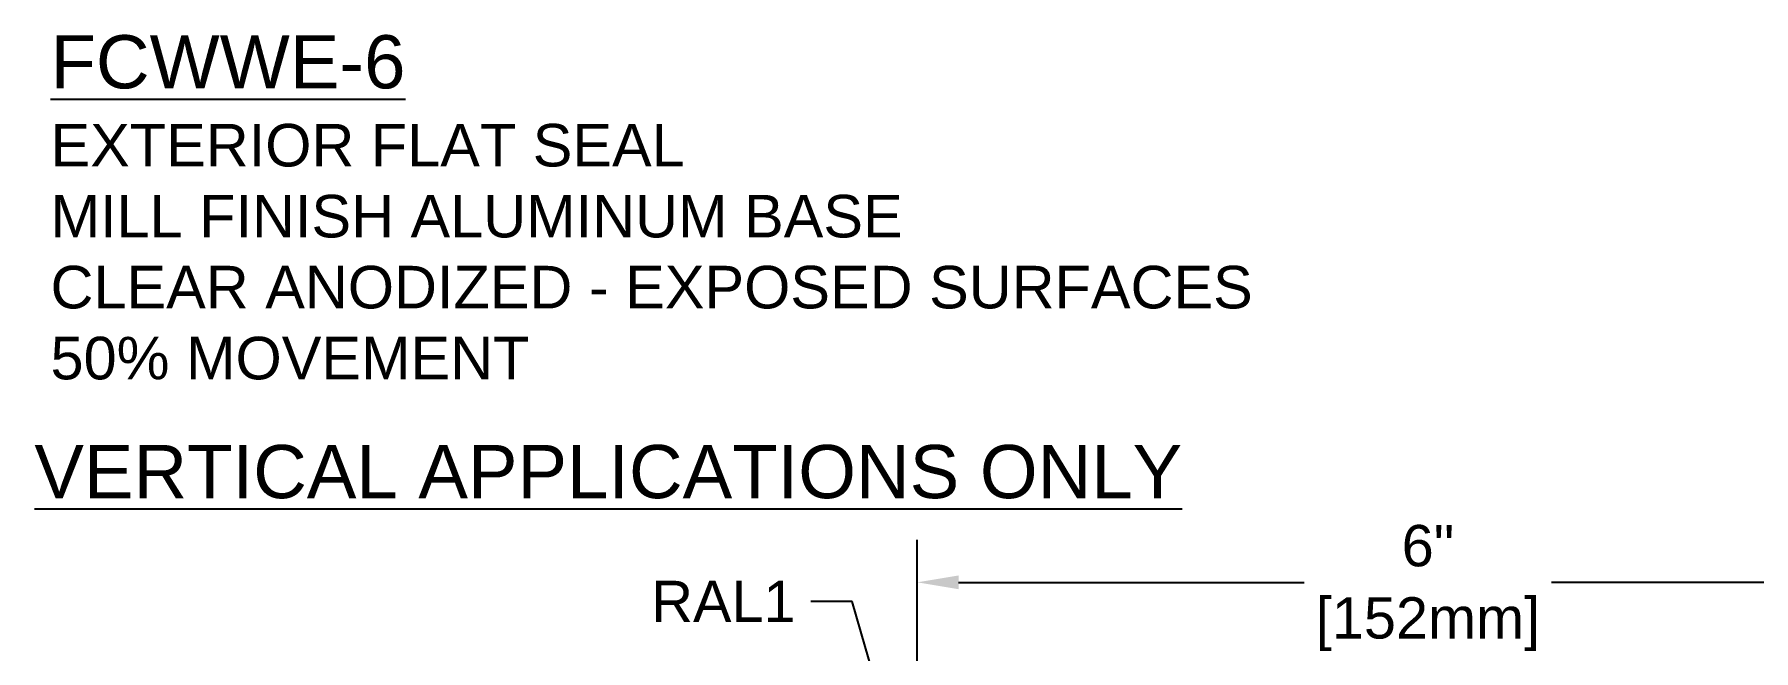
# Model space of a CAD drawing. Header units: inches. Extents: x -4.6 to 30.8, y 2.2 to 12.4.
# Drawn here: x -4.63 to 5.47, y 8.76 to 12.38 of the extents above; entities that cross this region are included whole.
import ezdxf

# ---------------------------------------------------------------- set-up
doc = ezdxf.new("R2010")
doc.units = ezdxf.units.IN
doc.header["$MEASUREMENT"] = 0
doc.layers.add('Dimensions', color=3, linetype='Continuous')
doc.layers.add('Text', color=2, linetype='Continuous')
doc.styles.add('Arial', font='arial.ttf')
doc.dimstyles.new('Arial', dxfattribs={"dimtxt": 0.2425, "dimasz": 0.2425, "dimexe": 0.25, "dimexo": 0.25, "dimgap": 0.09, "dimtad": 0, "dimtih": 1, "dimtoh": 1, "dimdec": 4, "dimzin": 0, "dimdsep": 46, "dimlunit": 4, "dimtxsty": 'Arial', "dimcen": 0.09, "dimadec": 0, "dimazin": 0, "dimtfac": 1, "dimtdec": 4, "dimtofl": 0, "dimtmove": 0, "dimatfit": 3, "dimfxl": 0, "dimfrac": 2, "dimtolj": 1, "dimtzin": 0, "dimarcsym": 0})

# ---------------------------------------------------------------- blocks, each defined once
blk = doc.blocks.new('*D7')
at = {"layer": 'Defpoints', "color": 0}
for p in [(0.560719694838106, 9.162184658062309), (6.560719694838106, 8.410724967967212), (0.5607196948381059, 8.035724967967152)]:
    blk.add_point(p, dxfattribs=at)
at = {"layer": 'Dimensions', "color": 0, "lineweight": -2}
for p, q in [((0.5607196948381059, 8.285724967967152), (0.560719694838106, 9.412184658062309)), ((6.560719694838106, 8.660724967967212), (6.560719694838106, 9.412184658062309)), ((0.8032196948381061, 9.162184658062309), (2.834281256911776, 9.162184658062309)), ((6.318219694838106, 9.162184658062309), (4.287158132764436, 9.162184658062309))]:
    blk.add_line(p, q, dxfattribs=at)
at = {"layer": 'Dimensions', "color": 0}
for points in [[(0.8032196948381061, 9.202601324728976), (0.8032196948381061, 9.121767991395641), (0.560719694838106, 9.162184658062309)], [(6.318219694838106, 9.202601324728976), (6.318219694838106, 9.121767991395641), (6.560719694838106, 9.162184658062309)]]:
    blk.add_solid(points, dxfattribs=at)
at = {"layer": 'Dimensions', "color": 0, "char_height": 0.2425, "attachment_point": 5, "style": 'Arial'}
for s, insert in [('\\A1;6"', (3.560719694838106, 9.375998607584819)), ('\\A1;[152mm]', (3.560719694838106, 8.916776233778544))]:
    blk.add_mtext(s, dxfattribs=dict(at, insert=insert))

msp = doc.modelspace()

# ---------------------------------------------------------------- texts
at = {"layer": 'Text', "char_height": 0.3125, "width": 7.060646165615704, "attachment_point": 1, "style": 'Arial'}
for s, insert in [('{\\LFCWWE-6\\P\\H0.8x;\\lEXTERIOR FLAT SEAL\\PMILL FINISH ALUMINUM BASE\\PCLEAR ANODIZED - EXPOSED SURFACES\\P50% MOVEMENT}', (-4.531660727893441, 12.3753369040534)), ('{\\LVERTICAL APPLICATIONS ONLY}', (-4.626535385785703, 9.96880192267977))]:
    msp.add_mtext(s, dxfattribs=dict(at, insert=insert))
at = {"layer": 'Text', "insert": (-0.1543988430589459, 9.05024797299517), "char_height": 0.2425, "attachment_point": 6, "style": 'Arial'}
msp.add_mtext('RAL1', dxfattribs=at)

# ---------------------------------------------------------------- dimensions: what is measured, and where the dimension line sits
at = {"layer": 'Dimensions'}
dim = msp.add_linear_dim(base=(0.560719694838106, 9.162184658062309), p1=(6.560719694838106, 8.410724967967212), p2=(0.5607196948381059, 8.035724967967152), dimstyle='Arial', override={"dimpost": '\\X'}, dxfattribs=at)
dim.commit()
dim.dimension.update_dxf_attribs({"geometry": '*D7', "text_midpoint": (3.560719694838106, 9.162184658062309)})

# ---------------------------------------------------------------- leaders
at = {"layer": 'Text', "annotation_type": 0, "has_hookline": 1, "hookline_direction": 1, "text_width": 0.7585982264665758}
msp.add_leader([(0.7588904011615814, 7.035724967967147), (0.1781011569410541, 9.05024797299517), (-0.06439884305894594, 9.05024797299517)], dimstyle='Arial', override={"dimgap": 0.09, "dimtad": 0}, dxfattribs=at)

doc.saveas('drawing.dxf')
